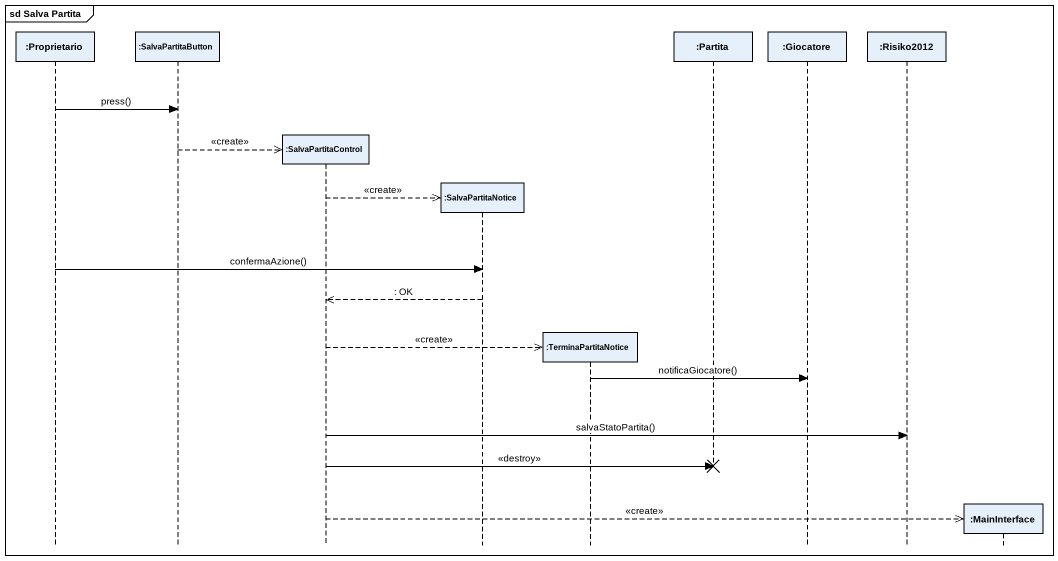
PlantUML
@startuml
mainframe sd Salva Partita
hide footbox
participant ":Proprietario" as Proprietario
participant ":SalvaPartitaButton" as SalvaPartitaButton
participant ":SalvaPartitaControl" as SalvaPartitaControl
participant ":SalvaPartitaNotice" as SalvaPartitaNotice
participant ":TerminaPartitaNotice" as TerminaPartitaNotice
participant ":Partita" as Partita
participant ":Giocatore" as Giocatore
participant ":Risiko2012" as Risiko2012
participant ":MainInterface" as MainInterface

Proprietario -> SalvaPartitaButton : press()
SalvaPartitaButton -->> SalvaPartitaControl ** : <<create>>
SalvaPartitaControl -->> SalvaPartitaNotice ** : <<create>>
Proprietario -> SalvaPartitaNotice : confermaAzione()
SalvaPartitaNotice -->> SalvaPartitaControl : : OK
SalvaPartitaControl -->> TerminaPartitaNotice ** : <<create>>
TerminaPartitaNotice -> Giocatore : notificaGiocatore()
SalvaPartitaControl -> Risiko2012 : salvaStatoPartita()
SalvaPartitaControl -> Partita !! : <<destroy>>
SalvaPartitaControl -->> MainInterface ** : <<create>>
@enduml
